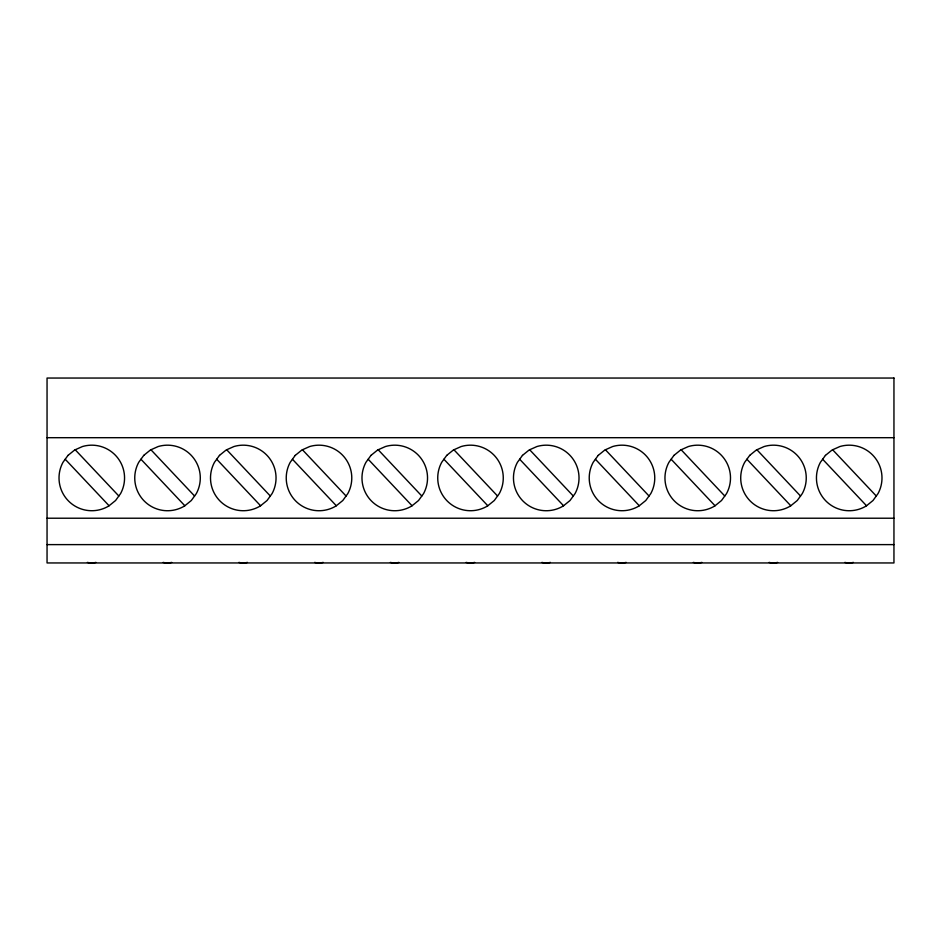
<?xml version="1.0" encoding="UTF-8"?>
<svg xmlns="http://www.w3.org/2000/svg" width="941" height="941" viewBox="0 0 941 941"><rect width="100%" height="100%" fill="white"/><g stroke="black" fill="none" stroke-linecap="round" stroke-linejoin="round"><path stroke-width="1.41" d="M47.05 437.694L893.95 437.694M47.05 518.22L893.95 518.22M47.05 544.616L893.95 544.616M832.644 449.763L876.271 496.013M822.646 459.243L866.52 505.752M756.905 449.763L800.52 496.013M746.907 459.243L790.781 505.752M681.155 449.763L724.782 496.013M671.156 459.243L715.042 505.752M605.416 449.763L649.043 496.013M595.418 459.243L639.292 505.752M529.677 449.763L573.292 496.013M519.679 459.243L563.553 505.752M453.927 449.763L497.554 496.013M443.929 459.243L487.803 505.752M378.188 449.763L421.803 496.013M368.19 459.243L412.064 505.752M302.437 449.763L346.065 496.013M292.439 459.243L336.325 505.752M226.699 449.763L270.314 496.013M216.701 459.243L260.575 505.752M150.948 449.763L194.575 496.013M140.962 459.243L184.836 505.752M75.209 449.763L118.837 496.013M65.211 459.243L109.085 505.752M95.923 562.4A16.409 16.409 0 0 1 87.431 562.4M853.369 562.4A16.409 16.409 0 0 1 844.877 562.4M777.619 562.4A16.409 16.409 0 0 1 769.126 562.4M701.88 562.4A16.409 16.409 0 0 1 693.388 562.4M626.13 562.4A16.409 16.409 0 0 1 617.637 562.4M550.391 562.4A16.409 16.409 0 0 1 541.898 562.4M474.64 562.4A16.409 16.409 0 0 1 466.16 562.4M398.902 562.4A16.409 16.409 0 0 1 390.409 562.4M323.163 562.4A16.409 16.409 0 0 1 314.67 562.4M247.412 562.4A16.409 16.409 0 0 1 238.92 562.4M171.674 562.4A16.409 16.409 0 0 1 163.181 562.4M67.999 455.397L62.976 462.325A32.782 32.782 0 0 0 108.909 505.905L115.567 500.518L120.589 493.59A32.782 32.782 0 0 0 82.467 446.528L74.645 450.01L67.999 455.397M143.75 455.397L138.715 462.325A32.782 32.782 0 0 0 184.659 505.905L191.305 500.518L196.328 493.59A32.782 32.782 0 0 0 158.206 446.528L150.395 450.01L143.75 455.397M219.488 455.397L214.466 462.325A32.782 32.782 0 0 0 260.398 505.905L267.044 500.518L272.078 493.59A32.782 32.782 0 0 0 233.956 446.528L226.134 450.01L219.488 455.397M295.239 455.397L290.204 462.325A32.782 32.782 0 0 0 336.149 505.905L342.795 500.518L347.817 493.59A32.782 32.782 0 0 0 309.695 446.528L301.885 450.01L295.239 455.397M370.977 455.397L365.943 462.325A32.782 32.782 0 0 0 411.887 505.905L418.533 500.518L423.568 493.59A32.782 32.782 0 0 0 385.445 446.528L377.623 450.01L370.977 455.397M446.716 455.397L441.694 462.325A32.782 32.782 0 0 0 487.626 505.905L494.284 500.518L499.306 493.59A32.782 32.782 0 0 0 461.184 446.528L453.374 450.01L446.716 455.397M522.467 455.397L517.432 462.325A32.782 32.782 0 0 0 563.377 505.905L570.023 500.518L575.057 493.59A32.782 32.782 0 0 0 536.935 446.528L529.113 450.01L522.467 455.397M598.205 455.397L593.183 462.325A32.782 32.782 0 0 0 639.115 505.905L645.761 500.518L650.796 493.59A32.782 32.782 0 0 0 612.673 446.528L604.851 450.01L598.205 455.397M673.956 455.397L668.922 462.325A32.782 32.782 0 0 0 714.866 505.905L721.512 500.518L726.534 493.59A32.782 32.782 0 0 0 688.412 446.528L680.602 450.01L673.956 455.397M749.695 455.397L744.672 462.325A32.782 32.782 0 0 0 790.605 505.905L797.25 500.518L802.285 493.59A32.782 32.782 0 0 0 764.163 446.528L756.341 450.01L749.695 455.397M825.433 455.397L820.411 462.325A32.782 32.782 0 0 0 866.355 505.905L873.001 500.518L878.024 493.59A32.782 32.782 0 0 0 839.901 446.528L832.091 450.01L825.433 455.397M893.95 378.047L47.05 378.047L47.05 562.953L893.95 562.953L893.95 378.047"/></g></svg>
